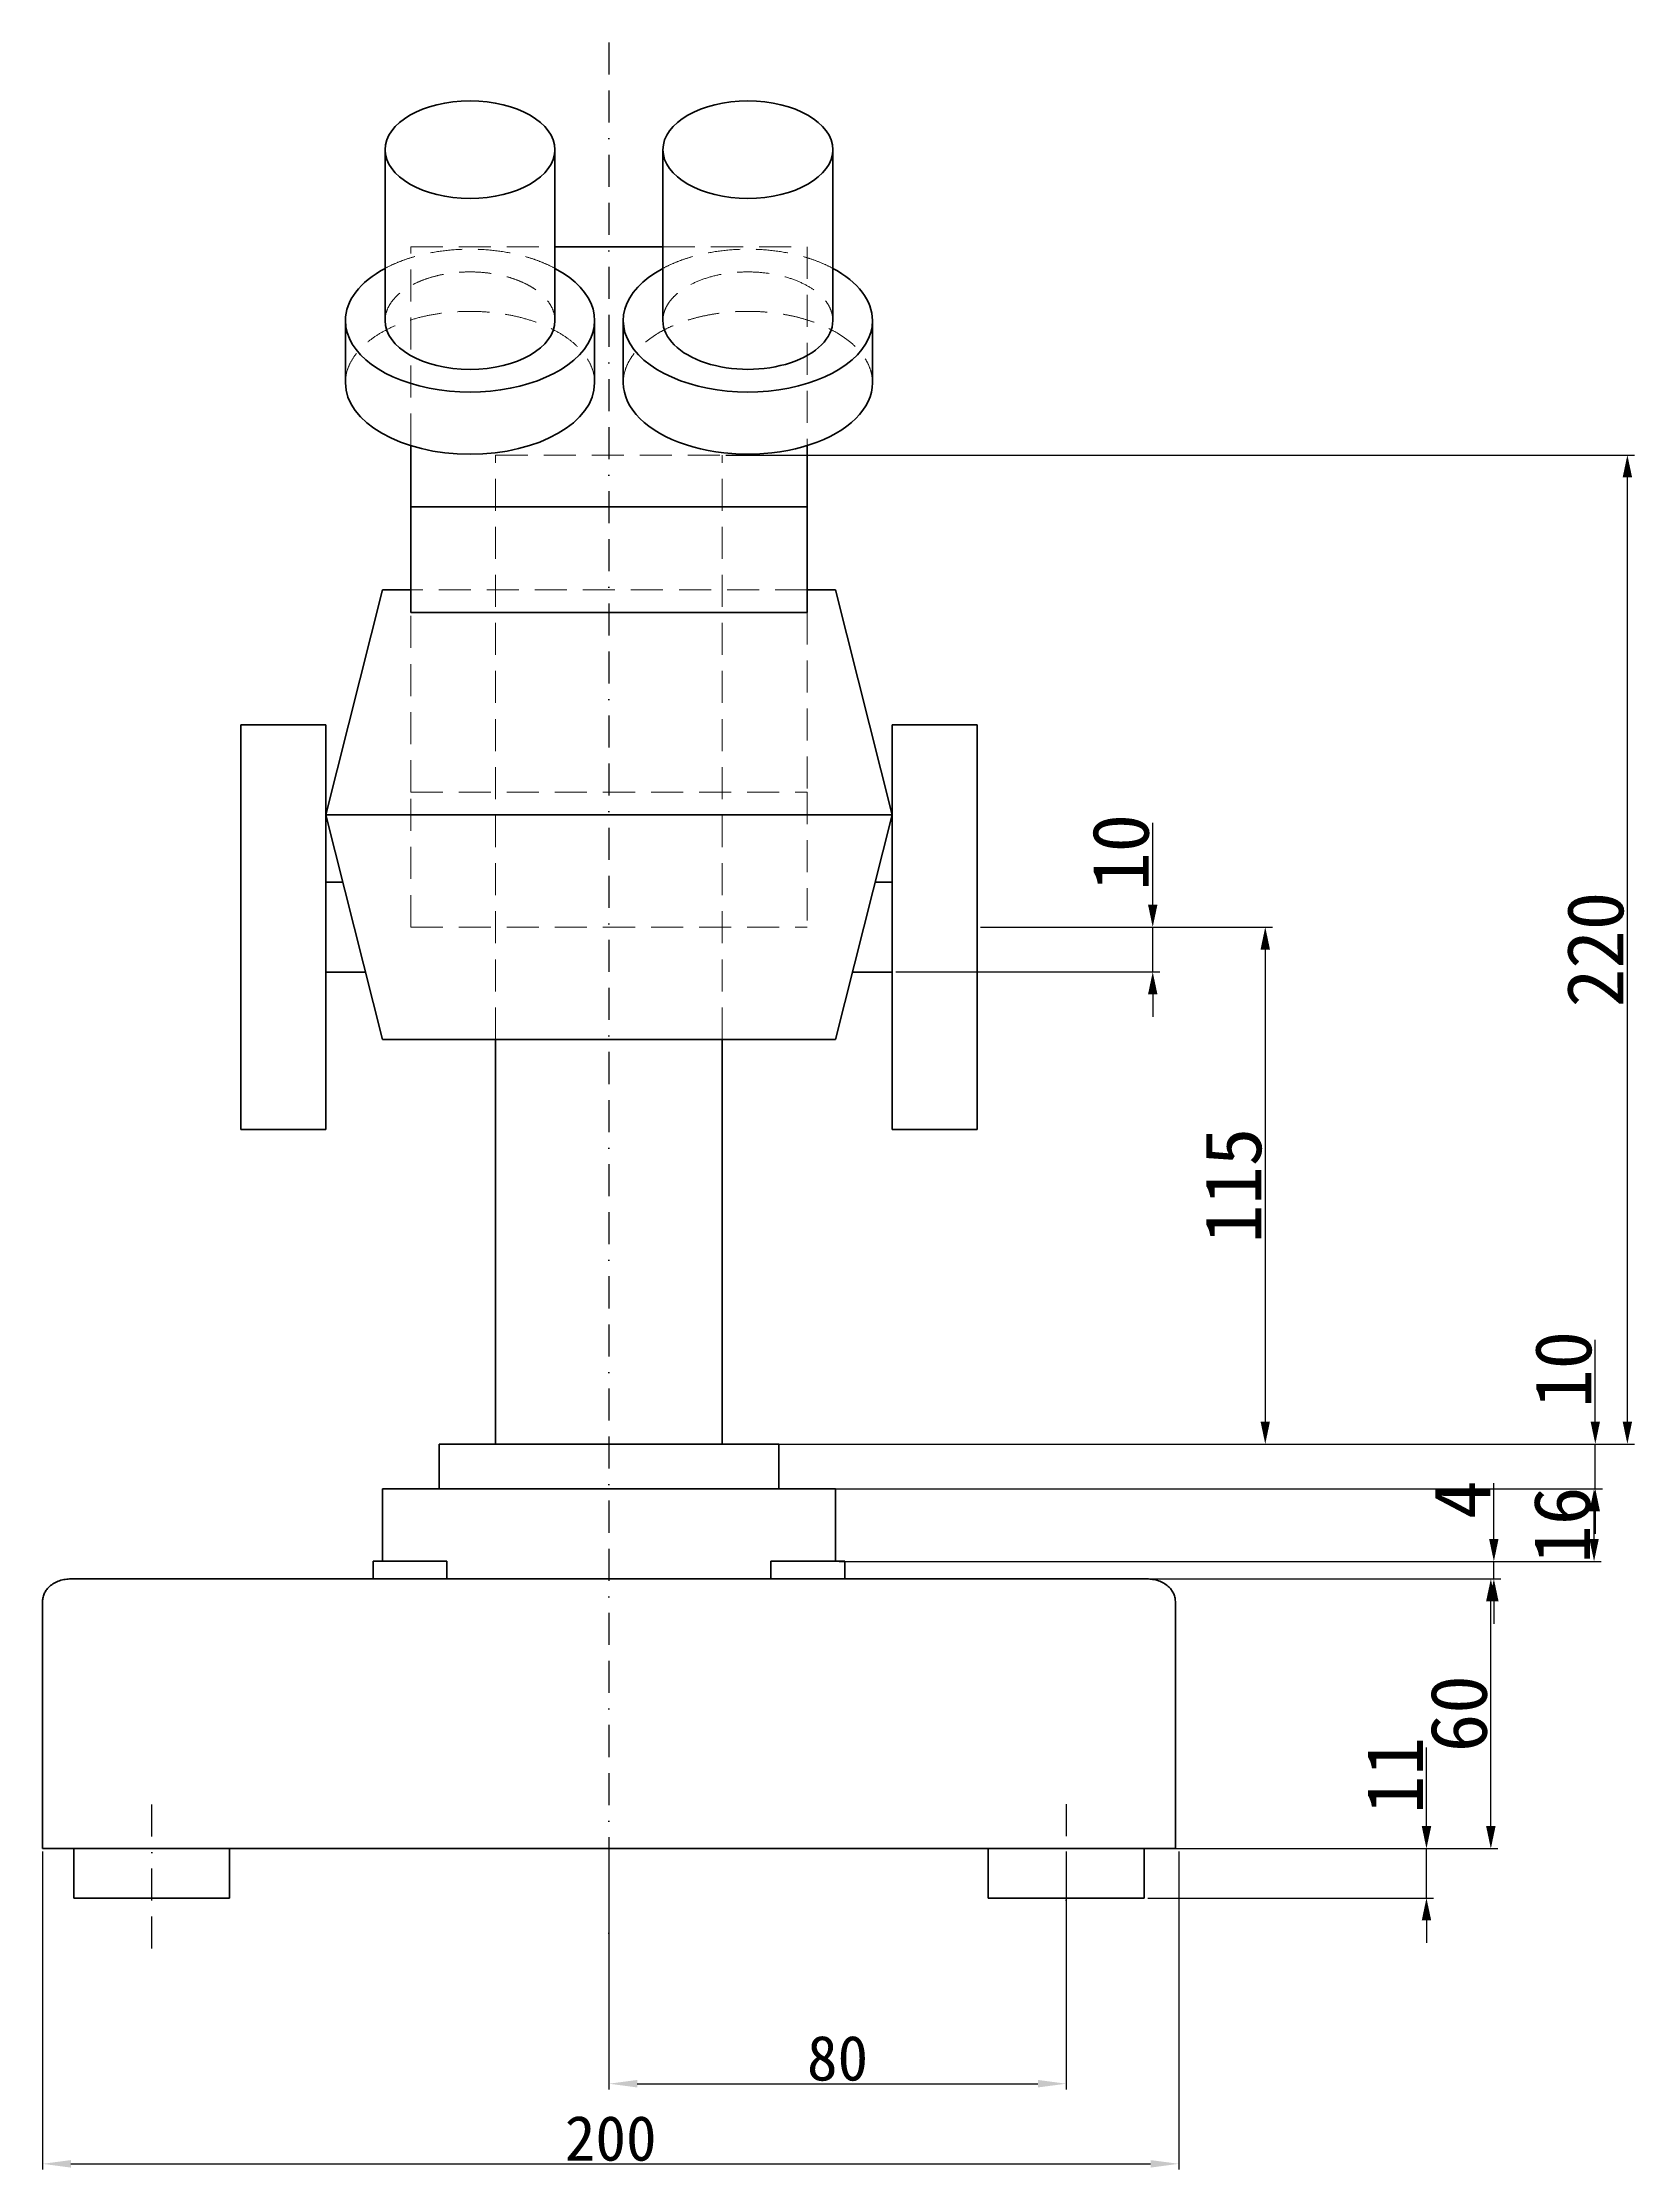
# Model space of a CAD drawing. Header units: millimetres. Extents: x -108005 to 5770, y 361 to 48765.
# Drawn here: x -108005 to -96077, y 30814 to 46750 of the extents above; entities that cross this region are included whole.
import ezdxf

# ---------------------------------------------------------------- set-up
doc = ezdxf.new("R2010")
doc.units = ezdxf.units.MM
doc.header["$PDMODE"] = 34
doc.header["$PDSIZE"] = 20
for name, pattern in [('BORDER2', [22.225, 6.35, -3.175, 6.35, -3.175, 0, -3.175]), ('CENTER2', [1.125, 0.75, -0.125, 0.125, -0.125]), ('DASHED2', [9.525, 6.35, -3.175])]:
    doc.linetypes.add(name, pattern=pattern)
doc.styles.get("Standard").update_dxf_attribs({"font": ''})
doc.styles.get('Standard').set_extended_font_data('SimSun')
doc.dimstyles.new('ISO-25', dxfattribs={"dimtxt": 2.5, "dimasz": 2.5, "dimexe": 1.25, "dimexo": 0.625, "dimtad": 1, "dimtxsty": 'Standard', "dimcen": 2.5, "dimadec": 0, "dimazin": 0, "dimtfac": 1, "dimtmove": 0, "dimatfit": 3, "dimfxl": 1, "dimarcsym": 0})

# ---------------------------------------------------------------- blocks, each defined once
blk = doc.blocks.new('*D6')
at = {"color": 1, "lineweight": -2}
for p, q in [((-2304.43, 927.69), (-2304.43, 945.16)), ((-2353.65, 922.69), (-2303.18, 922.69)), ((-2304.43, 911.7), (-2304.43, 922.69)), ((-2353.65, 911.7), (-2303.18, 911.7)), ((-2304.43, 906.7), (-2304.43, 901.7))]:
    blk.add_line(p, q, dxfattribs=at)
at = {"color": 1}
for points in [[(-2305.26, 927.69), (-2303.59, 927.69), (-2304.43, 922.69)], [(-2305.26, 906.7), (-2303.59, 906.7), (-2304.43, 911.7)]]:
    blk.add_solid(points, dxfattribs=at)
at = {"layer": 'Defpoints', "color": 0}
for p in [(-2354.28, 922.69, 385.49), (-2304.43, 922.69), (-2354.28, 911.7, 385.49)]:
    blk.add_point(p, dxfattribs=at)
at = {"color": 1, "insert": (-2310.05, 938.92), "char_height": 10, "attachment_point": 5, "rotation": 90}
blk.add_mtext('11', dxfattribs=at)
blk = doc.blocks.new('*D7')
at = {"color": 1, "lineweight": -2}
for p, q in [((-2353.14, 982.69), (-2291.81, 982.69)), ((-2293.06, 927.69), (-2293.06, 977.69)), ((-2348.14, 922.69), (-2291.81, 922.69))]:
    blk.add_line(p, q, dxfattribs=at)
at = {"color": 1}
for points in [[(-2293.9, 977.69), (-2292.23, 977.69), (-2293.06, 982.69)], [(-2293.9, 927.69), (-2292.23, 927.69), (-2293.06, 922.69)]]:
    blk.add_solid(points, dxfattribs=at)
at = {"layer": 'Defpoints', "color": 0}
for p in [(-2353.76, 982.69, 385.49), (-2293.06, 982.69), (-2348.76, 922.69, 385.49)]:
    blk.add_point(p, dxfattribs=at)
at = {"color": 1, "insert": (-2298.69, 952.69), "char_height": 10, "attachment_point": 5, "rotation": 90}
blk.add_mtext('60', dxfattribs=at)
blk = doc.blocks.new('*D8')
at = {"color": 1, "lineweight": -2}
for p, q in [((-2292.53, 991.59), (-2292.53, 1003.99)), ((-2406.51, 986.59), (-2291.28, 986.59)), ((-2292.53, 982.69), (-2292.53, 986.59)), ((-2406.51, 982.69), (-2291.28, 982.69)), ((-2292.53, 977.69), (-2292.53, 972.69))]:
    blk.add_line(p, q, dxfattribs=at)
at = {"color": 1}
for points in [[(-2293.37, 991.59), (-2291.7, 991.59), (-2292.53, 986.59)], [(-2293.37, 977.69), (-2291.7, 977.69), (-2292.53, 982.69)]]:
    blk.add_solid(points, dxfattribs=at)
at = {"layer": 'Defpoints', "color": 0}
for p in [(-2407.13, 986.59, 385.49), (-2292.53, 986.59), (-2407.13, 982.69, 385.49)]:
    blk.add_point(p, dxfattribs=at)
at = {"color": 1, "insert": (-2298.16, 1000.29), "char_height": 10, "attachment_point": 5, "rotation": 90}
blk.add_mtext('4', dxfattribs=at)
blk = doc.blocks.new('*D9')
at = {"color": 1, "lineweight": -2}
for p, q in [((-2408.14, 1002.69), (-2273.59, 1002.69)), ((-2274.84, 991.59), (-2274.84, 997.69)), ((-2408.14, 986.59), (-2273.59, 986.59))]:
    blk.add_line(p, q, dxfattribs=at)
at = {"color": 1}
for points in [[(-2275.67, 997.69), (-2274, 997.69), (-2274.84, 1002.69)], [(-2275.67, 991.59), (-2274, 991.59), (-2274.84, 986.59)]]:
    blk.add_solid(points, dxfattribs=at)
at = {"layer": 'Defpoints', "color": 0}
for p in [(-2408.76, 1002.69, 385.49), (-2274.84, 1002.69), (-2408.76, 986.59, 385.49)]:
    blk.add_point(p, dxfattribs=at)
at = {"color": 1, "insert": (-2280.46, 994.64), "char_height": 10, "attachment_point": 5, "rotation": 90}
blk.add_mtext('16', dxfattribs=at)
blk = doc.blocks.new('*D10')
at = {"color": 1, "lineweight": -2}
for p, q in [((-2274.62, 1017.69), (-2274.62, 1035.89)), ((-2418.14, 1012.69), (-2273.37, 1012.69)), ((-2274.62, 1002.69), (-2274.62, 1012.69)), ((-2418.14, 1002.69), (-2273.37, 1002.69)), ((-2274.62, 997.69), (-2274.62, 992.69))]:
    blk.add_line(p, q, dxfattribs=at)
at = {"color": 1}
for points in [[(-2275.45, 1017.69), (-2273.79, 1017.69), (-2274.62, 1012.69)], [(-2275.45, 997.69), (-2273.79, 997.69), (-2274.62, 1002.69)]]:
    blk.add_solid(points, dxfattribs=at)
at = {"layer": 'Defpoints', "color": 0}
for p in [(-2418.76, 1012.69, 385.49), (-2274.62, 1012.69), (-2418.76, 1002.69, 385.49)]:
    blk.add_point(p, dxfattribs=at)
at = {"color": 1, "insert": (-2280.24, 1029.29), "char_height": 10, "attachment_point": 5, "rotation": 90}
blk.add_mtext('10', dxfattribs=at)
blk = doc.blocks.new('*D11')
at = {"color": 1, "lineweight": -2}
for p, q in [((-2428.14, 1232.69), (-2267.71, 1232.69)), ((-2268.96, 1017.69), (-2268.96, 1227.69)), ((-2428.14, 1012.69), (-2267.71, 1012.69))]:
    blk.add_line(p, q, dxfattribs=at)
at = {"color": 1}
for points in [[(-2269.79, 1227.69), (-2268.12, 1227.69), (-2268.96, 1232.69)], [(-2269.79, 1017.69), (-2268.12, 1017.69), (-2268.96, 1012.69)]]:
    blk.add_solid(points, dxfattribs=at)
at = {"layer": 'Defpoints', "color": 0}
for p in [(-2428.76, 1232.69, 385.49), (-2268.96, 1232.69), (-2428.76, 1012.69, 385.49)]:
    blk.add_point(p, dxfattribs=at)
at = {"color": 1, "insert": (-2274.58, 1122.69), "char_height": 10, "attachment_point": 5, "rotation": 90}
blk.add_mtext('220', dxfattribs=at)
blk = doc.blocks.new('*D12')
at = {"color": 1, "lineweight": -2}
for p, q in [((-2383.14, 1127.69), (-2331.64, 1127.69)), ((-2332.89, 1122.69), (-2332.89, 1017.69)), ((-2417.51, 1012.69), (-2331.64, 1012.69))]:
    blk.add_line(p, q, dxfattribs=at)
at = {"color": 1}
for points in [[(-2333.72, 1122.69), (-2332.06, 1122.69), (-2332.89, 1127.69)], [(-2333.72, 1017.69), (-2332.06, 1017.69), (-2332.89, 1012.69)]]:
    blk.add_solid(points, dxfattribs=at)
at = {"layer": 'Defpoints', "color": 0}
for p in [(-2383.76, 1127.69, 385.49), (-2418.14, 1012.69), (-2332.89, 1012.69)]:
    blk.add_point(p, dxfattribs=at)
at = {"color": 1, "insert": (-2338.51, 1070.19), "char_height": 10, "attachment_point": 5, "rotation": 90}
blk.add_mtext('115', dxfattribs=at)
blk = doc.blocks.new('*D13')
at = {"color": 1, "lineweight": -2}
for p, q in [((-2352.76, 1132.69), (-2352.76, 1150.89)), ((-2382.51, 1127.69), (-2351.51, 1127.69)), ((-2352.76, 1117.69), (-2352.76, 1127.69)), ((-2398.14, 1117.69), (-2351.51, 1117.69)), ((-2352.76, 1112.69), (-2352.76, 1107.69))]:
    blk.add_line(p, q, dxfattribs=at)
at = {"color": 1}
for points in [[(-2353.59, 1132.69), (-2351.92, 1132.69), (-2352.76, 1127.69)], [(-2353.59, 1112.69), (-2351.92, 1112.69), (-2352.76, 1117.69)]]:
    blk.add_solid(points, dxfattribs=at)
at = {"layer": 'Defpoints', "color": 0}
for p in [(-2383.14, 1127.69), (-2352.76, 1127.69), (-2398.76, 1117.69, 385.49)]:
    blk.add_point(p, dxfattribs=at)
at = {"color": 1, "insert": (-2358.38, 1144.29), "char_height": 10, "attachment_point": 5, "rotation": 90}
blk.add_mtext('10', dxfattribs=at)
blk = doc.blocks.new('*D24')
at = {"color": 1, "lineweight": -2}
for p, q in [((-2448.76, 922.06), (-2448.76, 869.14)), ((-2368.03, 922.06), (-2368.03, 869.14)), ((-2443.76, 870.39), (-2373.03, 870.39))]:
    blk.add_line(p, q, dxfattribs=at)
at = {"color": 1}
for points in [[(-2443.76, 871.23), (-2443.76, 869.56), (-2448.76, 870.39)], [(-2373.03, 871.23), (-2373.03, 869.56), (-2368.03, 870.39)]]:
    blk.add_solid(points, dxfattribs=at)
at = {"layer": 'Defpoints', "color": 0}
for p in [(-2448.76, 922.69, 385.49), (-2368.03, 922.69, 385.49), (-2368.03, 870.39)]:
    blk.add_point(p, dxfattribs=at)
at = {"color": 1, "insert": (-2408.4, 876.02), "char_height": 10, "attachment_point": 5}
blk.add_mtext('80', dxfattribs=at)
blk = doc.blocks.new('*D37')
at = {"color": 1, "lineweight": -2}
for p, q in [((-2548.76, 922.06), (-2548.76, 851.32)), ((-2348.14, 922.06), (-2348.14, 851.32)), ((-2543.76, 852.57), (-2353.14, 852.57))]:
    blk.add_line(p, q, dxfattribs=at)
at = {"color": 1}
for points in [[(-2543.76, 853.4), (-2543.76, 851.73), (-2548.76, 852.57)], [(-2353.14, 853.4), (-2353.14, 851.73), (-2348.14, 852.57)]]:
    blk.add_solid(points, dxfattribs=at)
at = {"layer": 'Defpoints', "color": 0}
for p in [(-2548.76, 922.69, 385.49), (-2348.14, 922.69), (-2348.14, 852.57)]:
    blk.add_point(p, dxfattribs=at)
at = {"color": 1, "insert": (-2448.45, 858.19), "char_height": 10, "attachment_point": 5}
blk.add_mtext('200', dxfattribs=at)
blk = doc.blocks.new('1-201700122033 王淑娴.设计')
at = {"linetype": 'BORDER2'}
for p, q in [((-2448.762, 1324.443, 385.488), (-2448.762, 884.947, 385.488)), ((-2529.492, 900.439, 385.488), (-2529.492, 934.288, 385.488)), ((-2368.031, 932.606, 385.488), (-2368.031, 891.959, 385.488))]:
    blk.add_line(p, q, dxfattribs=at)
at = {"color": 0, "linetype": 'Continuous', "lineweight": 50, "extrusion": (-4.59169e-49, 1, 6.12323e-17)}
for p, q in [((-2488.29, 1262.584, 385.488), (-2488.29, 1300.612, 385.488)), ((-2458.29, 1262.584, 385.488), (-2458.29, 1300.612, 385.488)), ((-2439.234, 1300.612, 385.488), (-2439.234, 1262.584, 385.488)), ((-2409.234, 1300.612, 385.488), (-2409.234, 1262.584, 385.488)), ((-2458.29, 1279.031, 385.488), (-2439.234, 1279.031, 385.488)), ((-2495.29, 1248.755, 385.488), (-2495.29, 1262.584, 385.488)), ((-2451.29, 1248.755, 385.488), (-2451.29, 1262.584, 385.488)), ((-2446.234, 1262.584, 385.488), (-2446.234, 1248.755, 385.488)), ((-2402.234, 1262.584, 385.488), (-2402.234, 1248.755, 385.488)), ((-2483.762, 1202.685, 385.488), (-2483.762, 1234.777, 385.488)), ((-2413.762, 1234.777, 385.488), (-2413.762, 1202.685, 385.488)), ((-2483.762, 1221.183, 385.488), (-2413.762, 1221.183, 385.488)), ((-2488.762, 1202.685, 385.488), (-2498.762, 1152.685, 385.488)), ((-2483.762, 1202.685, 385.488), (-2488.762, 1202.685, 385.488)), ((-2408.762, 1202.685, 385.488), (-2413.762, 1202.685, 385.488)), ((-2408.762, 1202.685, 385.488), (-2398.762, 1152.685, 385.488)), ((-2413.762, 1197.685, 385.488), (-2483.762, 1197.685, 385.488)), ((-2513.762, 1082.685, 385.488), (-2513.762, 1172.685, 385.488)), ((-2498.762, 1172.685, 385.488), (-2513.762, 1172.685, 385.488)), ((-2498.762, 1172.685, 385.488), (-2498.762, 1082.685, 385.488)), ((-2398.762, 1082.685, 385.488), (-2398.762, 1172.685, 385.488)), ((-2383.762, 1172.685, 385.488), (-2398.762, 1172.685, 385.488)), ((-2383.762, 1172.685, 385.488), (-2383.762, 1082.685, 385.488)), ((-2498.762, 1152.685, 385.488), (-2398.762, 1152.685, 385.488)), ((-2488.762, 1102.685, 385.488), (-2498.762, 1152.685, 385.488)), ((-2408.762, 1102.685, 385.488), (-2398.762, 1152.685, 385.488)), ((-2498.762, 1137.685, 385.488), (-2495.762, 1137.685, 385.488)), ((-2401.762, 1137.685, 385.488), (-2398.762, 1137.685, 385.488)), ((-2498.762, 1117.685, 385.488), (-2491.762, 1117.685, 385.488)), ((-2405.762, 1117.685, 385.488), (-2398.762, 1117.685, 385.488)), ((-2408.762, 1102.685, 385.488), (-2488.762, 1102.685, 385.488)), ((-2468.762, 1012.685, 385.488), (-2468.762, 1102.685, 385.488)), ((-2428.762, 1012.685, 385.488), (-2428.762, 1102.685, 385.488)), ((-2498.762, 1082.685, 385.488), (-2513.762, 1082.685, 385.488)), ((-2383.762, 1082.685, 385.488), (-2398.762, 1082.685, 385.488)), ((-2478.762, 1012.685, 385.488), (-2418.762, 1012.685, 385.488)), ((-2478.762, 1002.685, 385.488), (-2478.762, 1012.685, 385.488)), ((-2418.762, 1002.685, 385.488), (-2418.762, 1012.685, 385.488)), ((-2488.762, 1002.685, 385.488), (-2408.762, 1002.685, 385.488)), ((-2488.762, 986.594, 385.488), (-2488.762, 1002.685, 385.488)), ((-2408.762, 986.594, 385.488), (-2408.762, 1002.685, 385.488)), ((-2483.874, 986.594, 385.488), (-2490.391, 986.594, 385.488)), ((-2490.391, 982.685, 385.488), (-2490.391, 986.594, 385.488)), ((-2477.358, 986.594, 385.488), (-2483.874, 986.594, 385.488)), ((-2477.358, 982.685, 385.488), (-2477.358, 986.594, 385.488)), ((-2420.166, 986.594, 385.488), (-2413.649, 986.594, 385.488)), ((-2420.166, 986.594, 385.488), (-2420.166, 982.685, 385.488)), ((-2413.649, 986.594, 385.488), (-2407.132, 986.594, 385.488)), ((-2407.132, 986.594, 385.488), (-2407.132, 982.685, 385.488)), ((-2543.762, 982.685, 385.488), (-2464.665, 982.685, 385.488)), ((-2464.665, 982.685, 385.488), (-2432.858, 982.685, 385.488)), ((-2432.858, 982.685, 385.488), (-2353.762, 982.685, 385.488)), ((-2548.762, 972.685, 385.488), (-2548.762, 977.685, 385.488)), ((-2348.762, 977.685, 385.488), (-2348.762, 972.685, 385.488)), ((-2548.762, 922.685, 385.488), (-2548.762, 972.685, 385.488)), ((-2348.762, 922.685, 385.488), (-2348.762, 972.685, 385.488)), ((-2548.762, 922.685, 385.488), (-2348.762, 922.685, 385.488)), ((-2543.247, 911.699, 385.488), (-2543.247, 922.685, 385.488)), ((-2515.738, 911.699, 385.488), (-2515.738, 922.685, 385.488)), ((-2381.786, 922.685, 385.488), (-2381.786, 911.699, 385.488)), ((-2354.276, 922.685, 385.488), (-2354.276, 911.699, 385.488)), ((-2515.738, 911.699, 385.488), (-2543.247, 911.699, 385.488)), ((-2381.786, 911.699, 385.488), (-2354.276, 911.699, 385.488))]:
    blk.add_line(p, q, dxfattribs=at)
at = {"color": 0, "linetype": 'DASHED2', "lineweight": 0, "extrusion": (-4.59169e-49, 1, 6.12323e-17)}
for p, q in [((-2483.762, 1279.031, 385.488), (-2458.29, 1279.031, 385.488)), ((-2483.762, 1234.777, 385.488), (-2483.762, 1279.031, 385.488)), ((-2439.234, 1279.031, 385.488), (-2413.762, 1279.031, 385.488)), ((-2413.762, 1279.031, 385.488), (-2413.762, 1234.777, 385.488)), ((-2468.762, 1232.685, 385.488), (-2428.762, 1232.685, 385.488)), ((-2468.762, 1102.685, 385.488), (-2468.762, 1232.685, 385.488)), ((-2428.762, 1102.685, 385.488), (-2428.762, 1232.685, 385.488)), ((-2413.762, 1202.685, 385.488), (-2483.762, 1202.685, 385.488)), ((-2483.762, 1157.685, 385.488), (-2483.762, 1197.685, 385.488)), ((-2413.762, 1197.685, 385.488), (-2413.762, 1157.685, 385.488)), ((-2483.762, 1157.685, 385.488), (-2413.762, 1157.685, 385.488)), ((-2483.762, 1127.685, 385.488), (-2483.762, 1157.685, 385.488)), ((-2413.762, 1157.685, 385.488), (-2413.762, 1127.685, 385.488)), ((-2483.762, 1127.685, 385.488), (-2413.762, 1127.685, 385.488))]:
    blk.add_line(p, q, dxfattribs=at)
at = {"color": 0, "lineweight": 50, "extrusion": (-4.59169e-49, 1, 6.12323e-17)}
for p, q in [((-2483.762, 1197.685, 385.488), (-2483.762, 1202.685, 385.488)), ((-2413.762, 1202.685, 385.488), (-2413.762, 1197.685, 385.488))]:
    blk.add_line(p, q, dxfattribs=at)
at = {"color": 0, "linetype": 'Continuous', "lineweight": 0, "extrusion": (-4.59169e-49, 1, 6.12323e-17)}
blk.add_line((-2498.762, 1152.685, 385.488), (-2398.762, 1152.685, 385.488), dxfattribs=at)
at = {"color": 0, "linetype": 'Continuous', "lineweight": 50, "extrusion": (7.4988e-33, 6.12323e-17, -1)}
for centre, major_axis in [((-2473.29, 1300.612, 385.488), (-15, 0)), ((-2424.234, 1300.612, 385.488), (15, 0))]:
    blk.add_ellipse(centre, major_axis=major_axis, ratio=0.7224424, dxfattribs=at)
at = {"color": 0, "linetype": 'DASHED2', "lineweight": 0, "extrusion": (7.4988e-33, 6.12323e-17, -1)}
for centre, major_axis, start_param, end_param in [((-2473.29, 1262.584, 385.488), (-22, 0), 0.8205511, 2.3210416), ((-2424.234, 1262.584, 385.488), (22, 0), 3.9621437, 5.4626342), ((-2473.29, 1262.584, 385.488), (-15, 0), 0, 3.1415927), ((-2424.234, 1262.584, 385.488), (15, 0), 3.1415927, 6.2831853), ((-2473.29, 1248.755, 385.488), (-22, 0), 0, 3.1415927), ((-2424.234, 1248.755, 385.488), (22, 0), 3.1415927, 6.2831853)]:
    blk.add_ellipse(centre, major_axis=major_axis, ratio=0.7224424, start_param=start_param, end_param=end_param, dxfattribs=at)
at = {"color": 0, "linetype": 'Continuous', "lineweight": 50, "extrusion": (7.4988e-33, 6.12323e-17, -1)}
for centre, major_axis, start_param, end_param in [((-2473.29, 1262.584, 385.488), (-22, 0), 2.3210416, 6.2831853), ((-2473.29, 1262.584, 385.488), (-22, 0), 0, 0.8205511), ((-2424.234, 1262.584, 385.488), (22, 0), 0, 3.9621437), ((-2424.234, 1262.584, 385.488), (22, 0), 5.4626342, 6.2831853), ((-2473.29, 1262.584, 385.488), (-15, 0), 3.1415927, 6.2831853), ((-2424.234, 1262.584, 385.488), (15, 0), 0, 3.1415927), ((-2473.29, 1248.755, 385.488), (-22, 0), 3.1415927, 6.2831853), ((-2424.234, 1248.755, 385.488), (22, 0), 0, 3.1415927)]:
    blk.add_ellipse(centre, major_axis=major_axis, ratio=0.7224424, start_param=start_param, end_param=end_param, dxfattribs=at)
at = {"color": 0, "linetype": 'Continuous', "lineweight": 50}
for points, knots in [([(-2543.762, 982.685, 385.488), (-2544.082, 982.685, 385.488), (-2544.416, 982.654, 385.488), (-2545.09, 982.518, 385.488), (-2545.429, 982.413, 385.488), (-2546.086, 982.127, 385.488), (-2546.405, 981.945, 385.488), (-2547, 981.513, 385.488), (-2547.275, 981.262, 385.488), (-2547.685, 980.795, 385.488), (-2547.849, 980.579, 385.488), (-2548.149, 980.101, 385.488), (-2548.285, 979.837, 385.488), (-2548.513, 979.271, 385.488), (-2548.605, 978.968, 385.488), (-2548.729, 978.339, 385.488), (-2548.762, 978.013, 385.488), (-2548.762, 977.685, 385.488)], [0, 0, 0, 0, 1.6632204, 1.6632204, 3.3264407, 3.3264407, 4.9896611, 4.9896611, 6.6528815, 6.6528815, 7.7863983, 7.7863983, 8.9199151, 8.9199151, 10.053432, 10.053432, 11.1869488, 11.1869488, 11.1869488, 11.1869488]), ([(-2348.762, 977.685, 385.488), (-2348.762, 978.013, 385.488), (-2348.794, 978.339, 385.488), (-2348.918, 978.968, 385.488), (-2349.01, 979.271, 385.488), (-2349.238, 979.837, 385.488), (-2349.375, 980.101, 385.488), (-2349.675, 980.579, 385.488), (-2349.838, 980.795, 385.488), (-2350.248, 981.262, 385.488), (-2350.524, 981.513, 385.488), (-2351.118, 981.945, 385.488), (-2351.437, 982.127, 385.488), (-2352.095, 982.413, 385.488), (-2352.434, 982.518, 385.488), (-2353.107, 982.654, 385.488), (-2353.442, 982.685, 385.488), (-2353.762, 982.685, 385.488)], [26.7222722, 26.7222722, 26.7222722, 26.7222722, 27.855789, 27.855789, 28.9893059, 28.9893059, 30.1228227, 30.1228227, 31.2563395, 31.2563395, 32.9195599, 32.9195599, 34.5827803, 34.5827803, 36.2460006, 36.2460006, 37.909221, 37.909221, 37.909221, 37.909221])]:
    blk.add_open_spline(points, degree=3, knots=knots, dxfattribs=at)
for base, p1, p2, picture, middle in [((-2268.957, 1232.685), (-2428.762, 1012.685, 385.488), (-2428.762, 1232.685, 385.488), '*D11', (-2274.582, 1122.685)), ((-2352.758, 1127.685), (-2398.762, 1117.685, 385.488), (-2383.137, 1127.685), '*D13', (-2358.383, 1144.288)), ((-2332.889, 1012.685), (-2383.762, 1127.685, 385.488), (-2418.137, 1012.685), '*D12', (-2338.514, 1070.185)), ((-2274.62, 1012.685), (-2418.762, 1002.685, 385.488), (-2418.762, 1012.685, 385.488), '*D10', (-2280.245, 1029.288)), ((-2293.062, 982.685), (-2348.762, 922.685, 385.488), (-2353.762, 982.685, 385.488), '*D7', (-2298.687, 952.685))]:
    dim = blk.add_linear_dim(base=base, p1=p1, p2=p2, angle=90, dimstyle='ISO-25')
    dim.commit()
    dim.dimension.update_dxf_attribs({"geometry": picture, "text_midpoint": middle})
for base, p1, p2, text, picture, middle in [((-2274.837, 1002.685), (-2408.762, 986.594, 385.488), (-2408.762, 1002.685, 385.488), '16', '*D9', (-2280.462, 994.639)), ((-2292.534, 986.594), (-2407.132, 982.685, 385.488), (-2407.132, 986.594, 385.488), '4', '*D8', (-2298.159, 1000.291)), ((-2304.428, 922.685), (-2354.276, 911.699, 385.488), (-2354.276, 922.685, 385.488), '11', '*D6', (-2310.053, 938.925))]:
    dim = blk.add_linear_dim(base=base, p1=p1, p2=p2, angle=90, text=text, dimstyle='ISO-25')
    dim.commit()
    dim.dimension.update_dxf_attribs({"geometry": picture, "text_midpoint": middle})
for base, p1, p2, text, picture, middle in [((-2348.137, 852.566), (-2548.762, 922.685, 385.488), (-2348.137, 922.685), '200', '*D37', (-2448.449, 858.191)), ((-2368.031, 870.395), (-2448.762, 922.685, 385.488), (-2368.031, 922.685, 385.488), '80', '*D24', (-2408.396, 876.02))]:
    dim = blk.add_linear_dim(base=base, p1=p1, p2=p2, text=text, dimstyle='ISO-25')
    dim.commit()
    dim.dimension.update_dxf_attribs({"geometry": picture, "text_midpoint": middle})

msp = doc.modelspace()

# ---------------------------------------------------------------- block references
at = {"linetype": 'CENTER2', "xscale": -42.43822329641648, "yscale": -33.68232417404533, "zscale": 42.43822329641648, "rotation": 180}
msp.add_blockref('1-201700122033 王淑娴.设计', (160, 2140), dxfattribs=at)

doc.saveas('drawing.dxf')
